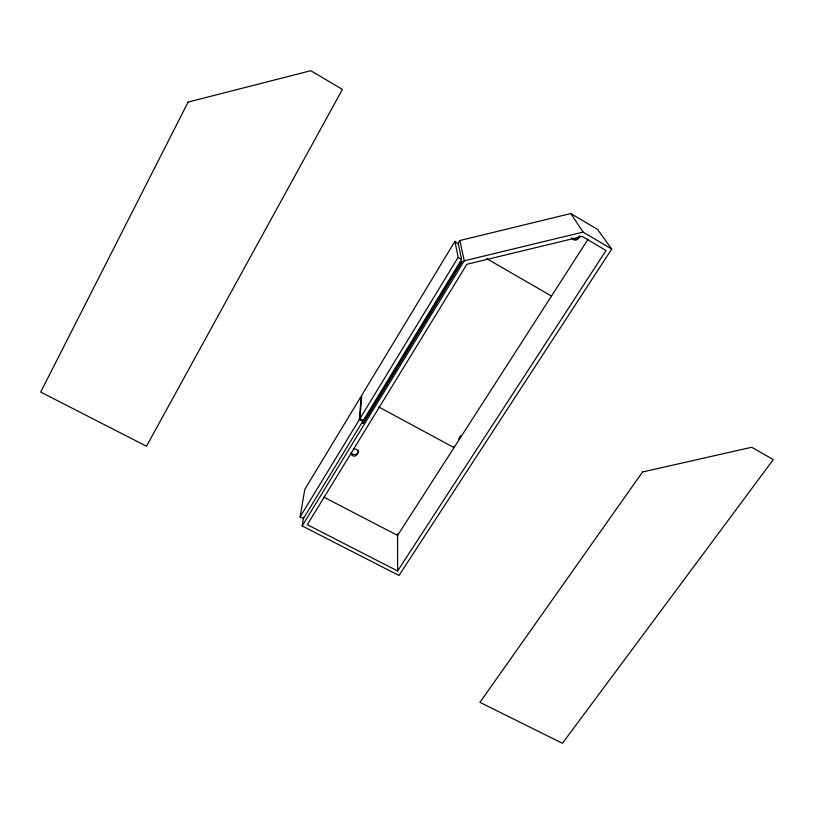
<?xml version="1.0" encoding="UTF-8"?>
<svg xmlns="http://www.w3.org/2000/svg" width="814" height="814" viewBox="0 0 814 814"><rect width="100%" height="100%" fill="white"/><g stroke="black" fill="none" stroke-linecap="round" stroke-linejoin="round"><path stroke-width="1.22" d="M359.93 418.65L361.782 395.238L454.924 241.341L458.384 244.098L461.579 259.391L363.278 420.451L359.93 418.65L458.129 257.397L454.924 241.341M359.33 419.637L361.213 396.174L304.812 489.367L300.091 516.9L303.388 518.589L362.678 421.438L359.33 419.637L300.091 516.9M457.875 243.773L459.849 240.527L570.807 213.543L597.629 229.497L611.711 249.053L398.972 575.488L302.177 525.936L303.612 517.195M302.177 525.936L464.255 260.816L459.849 240.527M458.608 438.899L460.663 435.694M588.146 239.082L397.578 535.419L323.728 497.089M397.608 570.97L606.023 250.519L582.224 236.426L466.86 264.296L307.316 524.684L397.608 570.97L397.578 533.842M464.255 260.816L583.078 232.082L611.711 249.053M353.286 449.033C363.248 448.127 355.077 461.914 350.631 453.347M378.591 406.878L454.039 447.619L453.876 446.245M458.129 257.397L461.579 259.391M486.66 258.628L551.495 296.072M351.19 452.828C353.154 456.267 359.635 454.446 358.333 450.264M570.807 213.543L583.078 232.082M578.937 236.213A4.335 4.121 -37.4 0 1 571.733 238.064M579.68 235.968A4.345 4.131 -37.3 0 1 571.621 238.044M363.003 423.443L461.996 261.365L363.003 423.443M188.105 102.086L40.7 392.073L146.5 446.235L342.389 89.418L310.806 70.696L188.105 102.086M642.541 471.998L479.945 702.35L562.433 743.304L773.3 459.595L751.709 447.262L642.541 471.998"/></g></svg>
